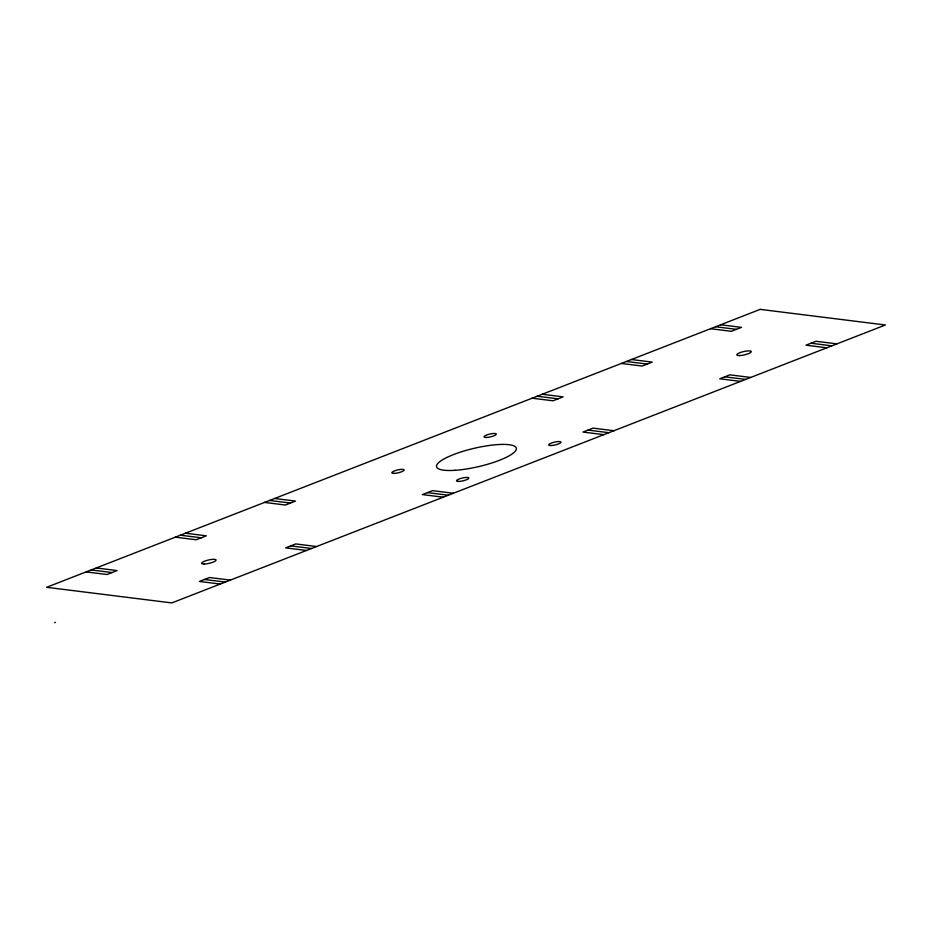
<?xml version="1.0" encoding="UTF-8"?>
<svg xmlns="http://www.w3.org/2000/svg" width="932" height="932" viewBox="0 0 932 932"><rect width="100%" height="100%" fill="white"/><g stroke="black" fill="none" stroke-linecap="round" stroke-linejoin="round"><path stroke-width="1.4" d="M54.755 622.634L55.477 622.343M720.646 324.779L741.511 327.377L731.399 331.314L710.534 328.716M715.59 326.748L736.455 329.346M836.936 343.873L816.071 341.263L805.959 345.201L826.824 347.811M811.015 343.232L831.88 345.842M631.442 359.519L652.307 362.117L642.206 366.055L621.329 363.457M626.386 361.488L647.262 364.086M750.714 377.448L729.838 374.85L719.737 378.788L740.602 381.386M724.781 376.819L745.658 379.417M542.249 394.259L563.114 396.857L553.002 400.795L532.137 398.197M537.193 396.228L558.058 398.826M613.943 430.724L593.067 428.114L582.966 432.052L603.831 434.662M588.022 430.083L608.887 432.693M453.383 493.261L432.518 490.651L422.406 494.589L443.271 497.199M427.462 492.62L448.327 495.23M274.649 498.48L295.514 501.09L285.413 505.028L264.537 502.418M269.593 500.449L290.469 503.059M316.612 546.525L295.747 543.927L285.635 547.865L306.5 550.462M290.691 545.896L311.556 548.494M185.456 533.221L206.321 535.83L196.209 539.768L175.344 537.158M180.4 535.189L201.265 537.799M230.39 580.112L209.514 577.514L199.413 581.452L220.278 584.049M204.469 579.483L225.334 582.081M96.252 567.961L117.117 570.57L107.017 574.508L86.14 571.899M91.196 569.93L112.073 572.539M760.186 309.366L46.6 587.3L171.814 602.922L885.4 324.988L760.186 309.366M739.367 355.593A7.444 1.713 -13.1 0 0 751.18 351.958A7.444 1.713 -13.1 0 0 741.534 352.121A7.444 1.713 -13.1 0 0 739.367 355.593M204.178 564.046A7.444 1.713 -13.1 0 0 215.991 560.412A7.444 1.713 -13.1 0 0 206.345 560.575A7.444 1.713 -13.1 0 0 204.178 564.046M455.061 470.31A40.961 9.425 -13.1 0 0 516.363 449.073A40.961 9.425 -13.1 0 0 457.88 452.975A40.961 9.425 -13.1 0 0 455.061 470.31M486.213 437.481A6.326 1.456 -13.1 0 0 496.255 434.382A6.326 1.456 -13.1 0 0 488.053 434.533A6.326 1.456 -13.1 0 0 486.213 437.481M394.038 473.386A6.326 1.456 -13.1 0 0 404.08 470.287A6.326 1.456 -13.1 0 0 395.879 470.427A6.326 1.456 -13.1 0 0 394.038 473.386M458.73 481.448A6.326 1.456 -13.1 0 0 468.773 478.361A6.326 1.456 -13.1 0 0 460.571 478.5A6.326 1.456 -13.1 0 0 458.73 481.448M550.905 445.554A6.326 1.456 -13.1 0 0 560.947 442.455A6.326 1.456 -13.1 0 0 552.746 442.595A6.326 1.456 -13.1 0 0 550.905 445.554"/></g></svg>
